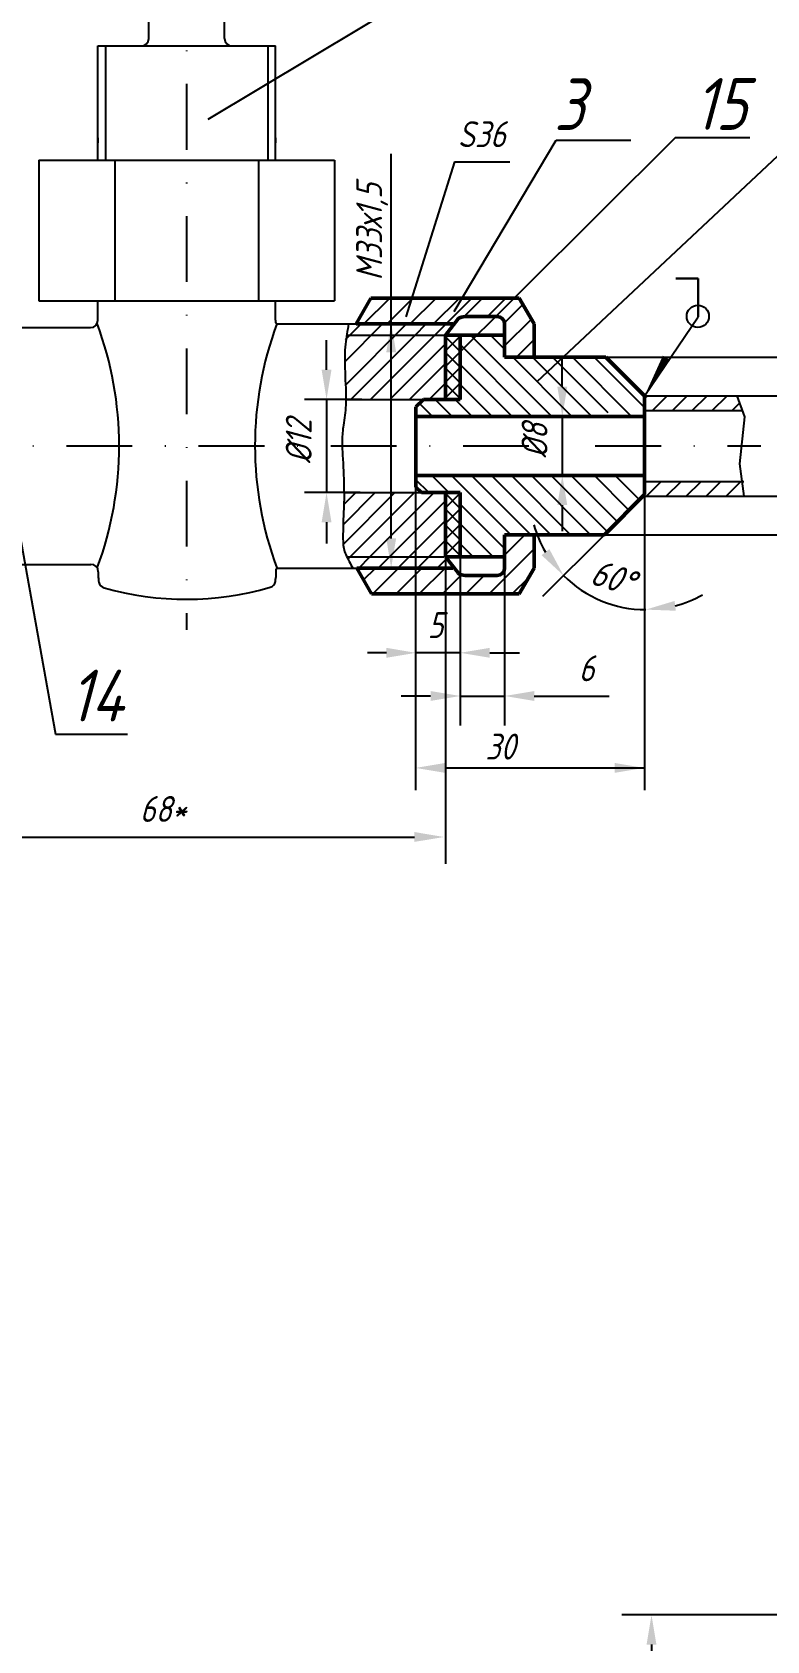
# Model space of a CAD drawing. Header units: inches. Extents: x 13568 to 14409, y 6060 to 6654.
# Drawn here: x 13929.8 to 14029.2, y 6311.5 to 6529 of the extents above; entities that cross this region are included whole.
import ezdxf

# ---------------------------------------------------------------- set-up
doc = ezdxf.new("R2010")
doc.units = ezdxf.units.IN
doc.header["$LTSCALE"] = 0.7
doc.header["$MEASUREMENT"] = 0
doc.linetypes.add('DASHDOT', pattern=[25.4, 12.7, -6.35, 0, -6.35])
doc.styles.get("Standard").update_dxf_attribs({"font": 'romand.shx', "width": 0.8, "oblique": 15, "height": 3.5})
doc.dimstyles.get("Standard").update_dxf_attribs({"dimtxt": 3.5, "dimasz": 4, "dimexe": 4, "dimexo": 0, "dimgap": 2, "dimtad": 1, "dimdec": 0, "dimdsep": 46, "dimtxsty": 'Standard', "dimcen": 0.09, "dimadec": 0, "dimazin": 0, "dimtfac": 1, "dimtdec": 0, "dimtmove": 0, "dimatfit": 3, "dimfxl": 0.18, "dimtolj": 1, "dimtzin": 0, "dimlwd": 25, "dimlwe": 25, "dimarcsym": 0})

# ---------------------------------------------------------------- blocks, each defined once
blk = doc.blocks.new('*D4')
at = {"color": 0, "lineweight": 25, "transparency": 16777216}
for p, q in [((14007.41, 6485.05), (14051.51, 6485.05)), ((14047.51, 6481.05), (14047.51, 6465.05)), ((14007.2, 6461.05), (14051.51, 6461.05))]:
    blk.add_line(p, q, dxfattribs=at)
for points in [[(14046.85, 6481.05), (14048.18, 6481.05), (14047.51, 6485.05)], [(14046.85, 6465.05), (14048.18, 6465.05), (14047.51, 6461.05)]]:
    blk.add_solid(points, dxfattribs=at)
at = {"layer": 'DEFPOINTS', "color": 0, "lineweight": 25, "transparency": 16777216}
for p in [(14007.41, 6485.05), (14007.2, 6461.05), (14047.51, 6461.05)]:
    blk.add_point(p, dxfattribs=at)
at = {"color": 0, "lineweight": 25, "transparency": 16777216, "insert": (14043.76, 6473.05), "char_height": 3.5, "attachment_point": 5, "rotation": 90}
blk.add_mtext('\\A1;%%C24', dxfattribs=at)
blk = doc.blocks.new('*D5')
at = {"color": 0, "lineweight": 25, "transparency": 16777216}
for p, q in [((13987.71, 6458.05), (13987.71, 6435.25)), ((13993.71, 6458.05), (13993.71, 6435.25)), ((13983.71, 6439.25), (13979.71, 6439.25)), ((13987.71, 6439.25), (13993.71, 6439.25)), ((13997.71, 6439.25), (14007.85, 6439.25))]:
    blk.add_line(p, q, dxfattribs=at)
for points in [[(13983.71, 6439.92), (13983.71, 6438.59), (13987.71, 6439.25)], [(13997.71, 6439.92), (13997.71, 6438.59), (13993.71, 6439.25)]]:
    blk.add_solid(points, dxfattribs=at)
at = {"layer": 'DEFPOINTS', "color": 0, "lineweight": 25, "transparency": 16777216}
for p in [(13987.71, 6458.05), (13993.71, 6458.05), (13993.71, 6439.25)]:
    blk.add_point(p, dxfattribs=at)
at = {"color": 0, "lineweight": 25, "transparency": 16777216, "insert": (14004.78, 6443), "char_height": 3.5, "attachment_point": 5}
blk.add_mtext('\\A1;6', dxfattribs=at)
blk = doc.blocks.new('*D17')
at = {"color": 0, "lineweight": 25, "transparency": 16777216}
for p, q in [((14078.02, 6315.02), (14009.57, 6315.02)), ((14013.57, 6311.02), (14013.57, 6272.02)), ((14020.3, 6268.02), (14009.57, 6268.02))]:
    blk.add_line(p, q, dxfattribs=at)
for points in [[(14012.91, 6311.02), (14014.24, 6311.02), (14013.57, 6315.02)], [(14012.91, 6272.02), (14014.24, 6272.02), (14013.57, 6268.02)]]:
    blk.add_solid(points, dxfattribs=at)
at = {"layer": 'DEFPOINTS', "color": 0, "lineweight": 25, "transparency": 16777216}
for p in [(14078.02, 6315.02), (14013.57, 6268.02), (14020.3, 6268.02)]:
    blk.add_point(p, dxfattribs=at)
at = {"color": 0, "lineweight": 25, "transparency": 16777216, "insert": (14009.82, 6291.52), "char_height": 3.5, "attachment_point": 5, "rotation": 90}
blk.add_mtext('\\A1;95*', dxfattribs=at)

msp = doc.modelspace()

# ---------------------------------------------------------------- hatches: boundary and pattern name
at = {"lineweight": 25}
h = msp.add_hatch(dxfattribs=at)
h.set_pattern_fill('ANSI37', color=256, scale=12, style=0)
h.set_pattern_definition([(45, (956.4572, -16.0448), (-1.06066017, 1.06066017), []), (135, (956.4572, -16.0448), (-1.06066017, -1.06066017), [])])
h.paths.add_polyline_path([(13987.71, 6485.77), (13985.71, 6483.78), (13985.71, 6479.35), (13987.71, 6479.35)])
h.paths.add_polyline_path([(13987.71, 6488.05), (13985.71, 6488.05), (13985.71, 6483.78), (13987.71, 6485.77)])
h.paths.add_polyline_path([(13987.71, 6466.22), (13987.71, 6466.75), (13985.71, 6466.75), (13985.71, 6458.06), (13985.71, 6458.05), (13987.71, 6458.05)])
h = msp.add_hatch(dxfattribs=at)
h.set_pattern_fill('ANSI31', color=256, scale=15, style=0)
h.paths.add_polyline_path([(13985.71, 6466.75), (13982.47, 6466.75), (13981.67, 6466.75), (13981.67, 6456.55), (13982.53, 6456.55), (13981.67, 6455.7), (13981.67, 6453.05), (13985.31, 6453.05), (13985.71, 6453.45), (13987.71, 6455.45), (13987.71, 6455.7, -0.055449), (13987.41, 6455.88), (13985.71, 6458.05), (13985.71, 6458.05)])
h.paths.add_polyline_path([(13981.67, 6466.75), (13972, 6466.75, -0.014906), (13971.94, 6464.14, 0.01613), (13971.86, 6460.06, 0.103314), (13972.24, 6458.38, 0.004435), (13972.39, 6458.05), (13981.67, 6458.05)])
h.paths.add_polyline_path([(13985.71, 6466.75), (13981.67, 6466.75), (13981.67, 6456.55), (13982.53, 6456.55), (13981.67, 6455.7), (13981.67, 6453.05), (13985.31, 6453.05), (13985.71, 6453.45), (13987.71, 6455.45), (13987.71, 6455.7, -0.055449), (13987.41, 6455.88), (13985.71, 6458.05), (13985.71, 6458.05)])
h = msp.add_hatch(dxfattribs=at)
h.set_pattern_fill('ANSI31', color=256, scale=15, style=0)
h.paths.add_polyline_path([(13985.71, 6466.75), (13982.47, 6466.75), (13981.67, 6466.75), (13981.67, 6456.55), (13983.5, 6456.55), (13985.71, 6456.55), (13985.71, 6457.05)])
h = msp.add_hatch(dxfattribs=at)
h.set_pattern_fill('ANSI31', color=256, scale=15, style=0)
h.paths.add_polyline_path([(13981.67, 6458.05), (13972.39, 6458.05, 0.020722), (13973.18, 6456.55), (13973.71, 6456.55), (13981.67, 6456.55)])

# ---------------------------------------------------------------- linework, layer by layer
at = {"linetype": 'DASHDOT'}
for p, q in [((13950.71, 6593.51), (13950.71, 6448.2)), ((13827.17, 6473.05), (14028.35, 6473.05))]:
    msp.add_line(p, q, dxfattribs=at)
for p, q in [((14000.01, 6545.01), (13953.6, 6517.19)), ((13945.58, 6528.13), (13945.58, 6532.13)), ((13955.84, 6528.13), (13955.84, 6532.13)), ((13938.71, 6527.13), (13962.71, 6527.13)), ((13938.71, 6511.69), (13938.71, 6527.13)), ((13939.72, 6527.13), (13939.72, 6511.69)), ((13961.7, 6527.13), (13961.7, 6511.69)), ((13962.71, 6511.69), (13962.71, 6527.13)), ((13938.71, 6514.73), (13938.71, 6514.03)), ((13962.71, 6514.73), (13962.71, 6514.03)), ((14016.81, 6514.76), (14026.88, 6514.76)), ((13930.71, 6511.69), (13970.71, 6511.69)), ((13930.71, 6511.69), (13930.71, 6492.69)), ((13941, 6511.69), (13941, 6492.69)), ((13960.42, 6511.69), (13960.42, 6492.69)), ((13970.71, 6511.69), (13970.71, 6492.69)), ((13986.93, 6511.45), (13994.42, 6511.45)), ((13930.71, 6492.69), (13970.71, 6492.69)), ((13938.71, 6490.05), (13938.71, 6492.69)), ((13962.71, 6490.05), (13962.71, 6492.69)), ((14012.65, 6479.87), (14019.86, 6490.53)), ((13915.71, 6489.05), (13937.71, 6489.05)), ((13915.71, 6457.05), (13937.77, 6457.05)), ((13938.77, 6456.05), (13938.77, 6455.29)), ((13962.76, 6456.05), (13962.76, 6455.29))]:
    msp.add_line(p, q)
at = {"lineweight": 25}
for p, q in [((14016.81, 6514.76), (13985.6, 6483.67)), ((13986.91, 6491.25), (14000.67, 6514.41)), ((13998.12, 6481.76), (14033.55, 6514.97)), ((14000.67, 6514.41), (14010.8, 6514.41)), ((13978.37, 6460.55), (13978.37, 6512.55)), ((13986.93, 6511.45), (13980.34, 6490.53)), ((13984.27, 6488.05), (13989.27, 6493.05)), ((13972.2, 6481.28), (13980.46, 6489.55)), ((13972.2, 6484.53), (13977.22, 6489.55)), ((13972.2, 6487.44), (13974.3, 6489.55)), ((13981.62, 6488.05), (13983.12, 6489.55)), ((13972.92, 6479.35), (13981.62, 6488.05)), ((13975.57, 6479.35), (13984.27, 6488.05)), ((13978.37, 6487.46), (13978.96, 6488.05)), ((13978.37, 6479.51), (13985.71, 6486.84)), ((14001.51, 6481.05), (14001.51, 6485.05)), ((13980.87, 6479.35), (13985.71, 6484.19)), ((13983.52, 6479.35), (13985.71, 6481.54)), ((14001.51, 6477.05), (14001.51, 6469.05)), ((13927.27, 6466.05), (13932.96, 6434.11)), ((13987.71, 6466.22), (13987.71, 6441.09)), ((14001.51, 6465.05), (14001.51, 6461.54)), ((14007.2, 6461.05), (13998.85, 6452.71)), ((13977.72, 6445.09), (13975.19, 6445.09)), ((13987.71, 6445.09), (13981.72, 6445.09)), ((13991.71, 6445.09), (13995.71, 6445.09)), ((13932.96, 6434.11), (13942.72, 6434.11))]:
    msp.add_line(p, q, dxfattribs=at)
at = {"linetype": 'Continuous', "lineweight": 30}
for p, q in [((14019.86, 6495.69), (14016.85, 6495.69)), ((14019.86, 6490.53), (14019.86, 6495.69))]:
    msp.add_line(p, q, dxfattribs=at)
at = {"lineweight": 50}
for p, q in [((13973.62, 6489.55), (13975.64, 6493.05)), ((13997.71, 6489.55), (13995.69, 6493.05)), ((13987.41, 6490.23), (13985.71, 6488.05)), ((14012.61, 6479.85), (14007.41, 6485.05)), ((13982.72, 6479.35), (13981.72, 6478.35)), ((13982.47, 6466.75), (13981.72, 6467.5)), ((14012.61, 6466.47), (14007.2, 6461.05)), ((13987.41, 6455.88), (13985.71, 6458.05)), ((13973.71, 6456.55), (13975.73, 6453.05)), ((13973.71, 6456.55), (13983.5, 6456.55)), ((13997.71, 6456.55), (13995.69, 6453.05))]:
    msp.add_line(p, q, dxfattribs=at)
at = {"color": 0}
for p, q in [((13974.67, 6489.55), (13978.17, 6493.05)), ((13977.81, 6489.55), (13981.31, 6493.05)), ((13980.95, 6489.55), (13984.45, 6493.05)), ((13984.1, 6489.55), (13987.6, 6493.05)), ((13988.23, 6490.55), (13990.74, 6493.05)), ((13991.38, 6490.55), (13993.88, 6493.05)), ((13993.69, 6489.72), (13996.18, 6492.2)), ((13993.71, 6486.59), (13997.33, 6490.21)), ((14000.11, 6477.05), (13989.11, 6488.05)), ((13993.71, 6486.14), (13991.8, 6488.05)), ((13995.31, 6485.05), (13997.71, 6487.45)), ((13997.41, 6477.05), (13987.71, 6486.75)), ((14002.71, 6477.14), (13994.8, 6485.05)), ((14005.49, 6477.05), (13997.49, 6485.05)), ((14007.71, 6477.53), (14000.19, 6485.05)), ((14010.88, 6477.05), (14002.88, 6485.05)), ((14012.61, 6478.24), (14005.8, 6485.05)), ((13994.72, 6477.05), (13987.71, 6484.06)), ((13992.02, 6477.05), (13987.71, 6481.37)), ((13983.94, 6477.05), (13982.18, 6478.81)), ((13986.64, 6477.05), (13984.34, 6479.35)), ((13989.33, 6477.05), (13987.03, 6479.35)), ((14012.61, 6479.46), (14013.01, 6479.85)), ((14013.7, 6477.85), (14015.7, 6479.85)), ((14016.4, 6477.85), (14018.4, 6479.85)), ((14019.09, 6477.85), (14021.09, 6479.85)), ((14021.79, 6477.85), (14023.79, 6479.85)), ((14024.48, 6477.85), (14025.47, 6478.84)), ((13983.47, 6466.75), (13981.72, 6468.49)), ((13986.16, 6466.75), (13983.86, 6469.05)), ((13994.55, 6461.05), (13986.55, 6469.05)), ((13997.25, 6461.05), (13989.25, 6469.05)), ((13999.94, 6461.05), (13991.94, 6469.05)), ((14002.64, 6461.05), (13994.64, 6469.05)), ((14005.33, 6461.05), (13997.33, 6469.05)), ((14007.61, 6461.46), (14000.02, 6469.05)), ((14008.96, 6462.81), (14002.72, 6469.05)), ((14010.52, 6464.38), (14005.85, 6469.05)), ((14011.93, 6465.78), (14008.66, 6469.05)), ((14012.88, 6466.25), (14014.88, 6468.25)), ((14015.57, 6466.25), (14017.57, 6468.25)), ((14018.27, 6466.25), (14020.27, 6468.25)), ((14020.96, 6466.25), (14022.96, 6468.25)), ((14023.66, 6466.25), (14025.66, 6468.25)), ((14007.61, 6461.46), (14003.52, 6465.55)), ((13993.71, 6459.2), (13987.71, 6465.2)), ((13992.17, 6458.05), (13987.71, 6462.51)), ((13989.47, 6458.05), (13987.71, 6459.81)), ((13991.6, 6453.05), (13997.6, 6459.05)), ((13993.71, 6458.31), (13996.46, 6461.05)), ((13974.64, 6454.95), (13976.24, 6456.55)), ((13975.88, 6453.05), (13979.38, 6456.55)), ((13979.03, 6453.05), (13982.53, 6456.55)), ((13982.17, 6453.05), (13985.67, 6456.55)), ((13985.71, 6453.45), (13987.89, 6455.63)), ((13988.46, 6453.05), (13990.96, 6455.55)), ((13994.74, 6453.05), (13996.98, 6455.29)), ((13985.31, 6453.05), (13985.71, 6453.45))]:
    msp.add_line(p, q, dxfattribs=at)
at = {"linetype": 'Continuous', "lineweight": 50}
for p, q in [((13975.64, 6493.05), (13995.69, 6493.05)), ((13973.62, 6489.55), (13986.71, 6489.55)), ((13988.37, 6490.55), (13992.71, 6490.55)), ((13993.71, 6489.55), (13993.71, 6485.05)), ((13997.71, 6489.55), (13997.71, 6485.05)), ((13985.71, 6488.05), (13993.71, 6488.05)), ((13985.71, 6488.05), (13985.71, 6479.35)), ((13987.71, 6488.05), (13987.71, 6479.35)), ((13993.71, 6485.05), (14007.41, 6485.05)), ((13982.72, 6479.35), (13987.71, 6479.35)), ((14012.61, 6479.85), (14012.61, 6466.47)), ((13981.72, 6478.35), (13981.72, 6467.5)), ((13981.72, 6477.05), (14012.61, 6477.05)), ((13981.72, 6469.05), (14012.61, 6469.05)), ((13982.47, 6466.75), (13987.71, 6466.75)), ((13985.71, 6466.75), (13985.71, 6458.05)), ((13987.71, 6466.75), (13987.71, 6458.05)), ((13993.71, 6461.05), (14007.2, 6461.05)), ((13993.71, 6461.05), (13993.71, 6456.55)), ((13997.71, 6461.05), (13997.71, 6456.55)), ((13985.71, 6458.05), (13993.71, 6458.05)), ((13973.71, 6456.55), (13986.71, 6456.55)), ((13988.37, 6455.55), (13992.71, 6455.55)), ((13975.73, 6453.05), (13995.69, 6453.05))]:
    msp.add_line(p, q, dxfattribs=at)
at = {"linetype": 'Continuous'}
for p, q in [((13962.84, 6489.55), (13973.62, 6489.55)), ((13973.71, 6489.71), (13973.71, 6489.55)), ((13972.37, 6488.05), (13987.71, 6488.05)), ((13985.71, 6488.05), (13985.71, 6479.35)), ((13972.25, 6479.35), (13985.71, 6479.35)), ((14012.61, 6479.85), (14025.1, 6479.85)), ((14012.61, 6477.85), (14025.83, 6477.85)), ((14012.61, 6468.25), (14026.07, 6468.25)), ((13972, 6466.75), (13985.71, 6466.75)), ((13985.71, 6466.75), (13985.71, 6458.05)), ((13985.71, 6466.75), (13985.71, 6457.05)), ((14012.4, 6466.25), (14026.07, 6466.25)), ((13972.39, 6458.05), (13985.51, 6458.05)), ((13962.9, 6456.55), (13973.71, 6456.55))]:
    msp.add_line(p, q, dxfattribs=at)
at = {"color": 0, "linetype": 'ByBlock'}
for p, q in [((13969.63, 6483.35), (13969.63, 6487.35)), ((13974.42, 6479.35), (13966.63, 6479.35)), ((13969.63, 6479.35), (13969.63, 6466.75)), ((14025.1, 6479.85), (14040.34, 6479.85)), ((14012.62, 6473.05), (14012.62, 6426.53)), ((13974.17, 6466.75), (13966.63, 6466.75)), ((13981.67, 6467.5), (13981.67, 6426.53)), ((14026.07, 6466.25), (14040.34, 6466.25)), ((13969.63, 6462.75), (13969.63, 6459.85)), ((13985.71, 6457.05), (13985.71, 6416.57)), ((13985.67, 6429.53), (14012.62, 6429.53)), ((13919.52, 6420.19), (13981.52, 6420.19))]:
    msp.add_line(p, q, dxfattribs=at)
for points, format in [([(13972.61, 6489.55, 0.012435), (13972.2, 6486.81, 0.030036), (13972.1, 6485.2, 0.013798), (13972.22, 6480.85, -0.026226), (13972.22, 6478.56, -0.02831), (13971.93, 6475.86, 0.037565), (13971.75, 6473.82, 0.018986), (13971.8, 6471.81, -0.008915), (13971.98, 6467.53, -0.019358), (13971.94, 6464.14, 0.01613), (13971.86, 6460.06, 0.103314), (13972.24, 6458.38, 0.025158), (13973.18, 6456.55)], "xyb"), ([(14012.65, 6479.87, 0, 1, 0), (14015.54, 6485.01, 1, 1, 0)], "xyseb")]:
    msp.add_lwpolyline(points, format=format)
msp.add_lwpolyline([(14025.1, 6479.85), (14026.13, 6477), (14025.47, 6470.63), (14026.07, 6466.25)])
msp.add_circle((14019.84, 6490.58), 1.5)
for centre, radius, start, end in [((13944.58, 6528.13), 1, 270, 0), ((13956.84, 6528.13), 1, 180, 270), ((13937.71, 6490.05), 1, 270, 0), ((13894.2, 6473.05), 47.39, 339.6416, 20.4486), ((14007.34, 6473.05), 47.39, 159.6234, 200.3439), ((13963.71, 6490.05), 1, 180, 210), ((13937.77, 6456.05), 1, 0, 90), ((13941.77, 6455.29), 3, 180, 192.5727), ((13939.82, 6454.85), 1, 192.5727, 254.0258), ((13961.73, 6454.91), 1, 286.3009, 349.2546), ((13959.76, 6455.29), 3, 349.2546, 0), ((13963.76, 6456.05), 1, 150, 180), ((13988.37, 6457.15), 1.6, 225, 270), ((13950.67, 6492.74), 40.41, 254.0258, 286.3009)]:
    msp.add_arc(centre, radius, start, end)
at = {"lineweight": 50}
for centre, start, end in [((13988.37, 6488.95), 90, 127.1648), ((13988.37, 6457.15), 232.8352, 270)]:
    msp.add_arc(centre, 1.6, start, end, dxfattribs=at)
at = {"linetype": 'Continuous', "lineweight": 50}
for centre, start, end in [((13992.71, 6489.55), 0, 90), ((13992.71, 6456.55), 270, 0)]:
    msp.add_arc(centre, 1, start, end, dxfattribs=at)
at = {"lineweight": 25}
for start, end in [(195.7738, 210.3869), (225, 270), (284.6131, 299.2262)]:
    msp.add_arc((14012.8, 6466.66), 15.73, start, end, dxfattribs=at)
for points in [[(13977.71, 6485.71), (13979.04, 6485.71), (13978.37, 6489.71)], [(14000.84, 6481.05), (14002.18, 6481.05), (14001.51, 6477.05)], [(14000.84, 6465.05), (14002.18, 6465.05), (14001.51, 6469.05)], [(13977.71, 6460.55), (13979.04, 6460.55), (13978.37, 6456.55)], [(13999.76, 6459.11), (13998.71, 6458.29), (14001.68, 6455.54)], [(14016.86, 6450.78), (14016.69, 6452.1), (14012.8, 6450.93)], [(13977.72, 6445.76), (13977.72, 6444.42), (13981.72, 6445.09)], [(13991.71, 6445.76), (13991.71, 6444.42), (13987.71, 6445.09)]]:
    msp.add_solid(points, dxfattribs=at)
at = {"color": 0, "linetype": 'ByBlock'}
for points in [[(13968.97, 6483.35), (13970.3, 6483.35), (13969.63, 6479.35)], [(13968.97, 6462.75), (13970.3, 6462.75), (13969.63, 6466.75)], [(13985.67, 6430.2), (13985.67, 6428.86), (13981.67, 6429.53)], [(14008.58, 6430.2), (14008.58, 6428.86), (14012.58, 6429.53)], [(13981.52, 6420.86), (13981.52, 6419.53), (13985.52, 6420.19)]]:
    msp.add_solid(points, dxfattribs=at)
at = {"layer": 'DEFPOINTS', "color": 0, "linetype": 'ByBlock'}
for p in [(13986.71, 6489.55), (13974.42, 6479.35), (14025.1, 6479.85), (13969.63, 6466.75), (13974.17, 6466.75), (13981.67, 6467.5), (14011.67, 6465.55), (14026.07, 6466.25), (13985.71, 6438.66), (14011.67, 6429.53)]:
    msp.add_point(p, dxfattribs=at)
at = {"layer": 'DEFPOINTS', "color": 0, "linetype": 'ByBlock', "lineweight": 50}
for p in [(13985.71, 6457.05), (13986.71, 6456.55)]:
    msp.add_point(p, dxfattribs=at)

# ---------------------------------------------------------------- texts
at = {"lineweight": 35, "char_height": 7, "width": 25.8231, "attachment_point": 1}
for s, insert in [(' 3', (13996.67, 6522.75)), ('15', (14019.3, 6522.79)), ('14', (13934.83, 6442.81))]:
    msp.add_mtext(s, dxfattribs=dict(at, insert=insert))
at = {"lineweight": 25, "char_height": 3.5, "attachment_point": 1}
for s, insert, width in [('S36', (13987.38, 6516.95), 16.1094), ('30', (13991.1, 6434.16), 15.6512), ('68*', (13944.38, 6425.73), 41.5232)]:
    msp.add_mtext(s, dxfattribs=dict(at, insert=insert, width=width))
for s, insert, width, rotation in [('М33х1,5', (13973.64, 6495.41), 33.3774, 90), ('%%C12', (13964.12, 6470.67), 24.6578, 90), ('60%%D', (14006.11, 6457.81), 16.8798, 342.9046)]:
    msp.add_mtext(s, dxfattribs=dict(at, insert=insert, width=width, rotation=rotation))
at = {"lineweight": 25, "insert": (13997.76, 6473.77), "char_height": 3.5, "attachment_point": 5, "rotation": 90}
msp.add_mtext('\\A1;%%C8', dxfattribs=at)
at = {"lineweight": 25, "insert": (13984.35, 6448.84), "char_height": 3.5, "attachment_point": 5}
msp.add_mtext('5', dxfattribs=at)

# ---------------------------------------------------------------- dimensions: what is measured, and where the dimension line sits
at = {"lineweight": 25}
for base, p1, p2, text, picture, middle in [((14047.51, 6461.05), (14007.41, 6485.05), (14007.2, 6461.05), '%%C<>', '*D4', (14043.76, 6473.05)), ((14013.57, 6268.02), (14078.02, 6315.02), (14020.3, 6268.02), '95*', '*D17', (14009.82, 6291.52))]:
    dim = msp.add_linear_dim(base=base, p1=p1, p2=p2, angle=90, text=text, dimstyle='Standard', dxfattribs=at)
    dim.commit()
    dim.dimension.update_dxf_attribs({"geometry": picture, "text_midpoint": middle})
dim = msp.add_linear_dim(base=(13993.71, 6439.25), p1=(13987.71, 6458.05), p2=(13993.71, 6458.05), dimstyle='Standard', dxfattribs=at)
dim.commit()
dim.dimension.update_dxf_attribs({"geometry": '*D5', "text_midpoint": (14004.78, 6443)})

doc.saveas('drawing.dxf')
